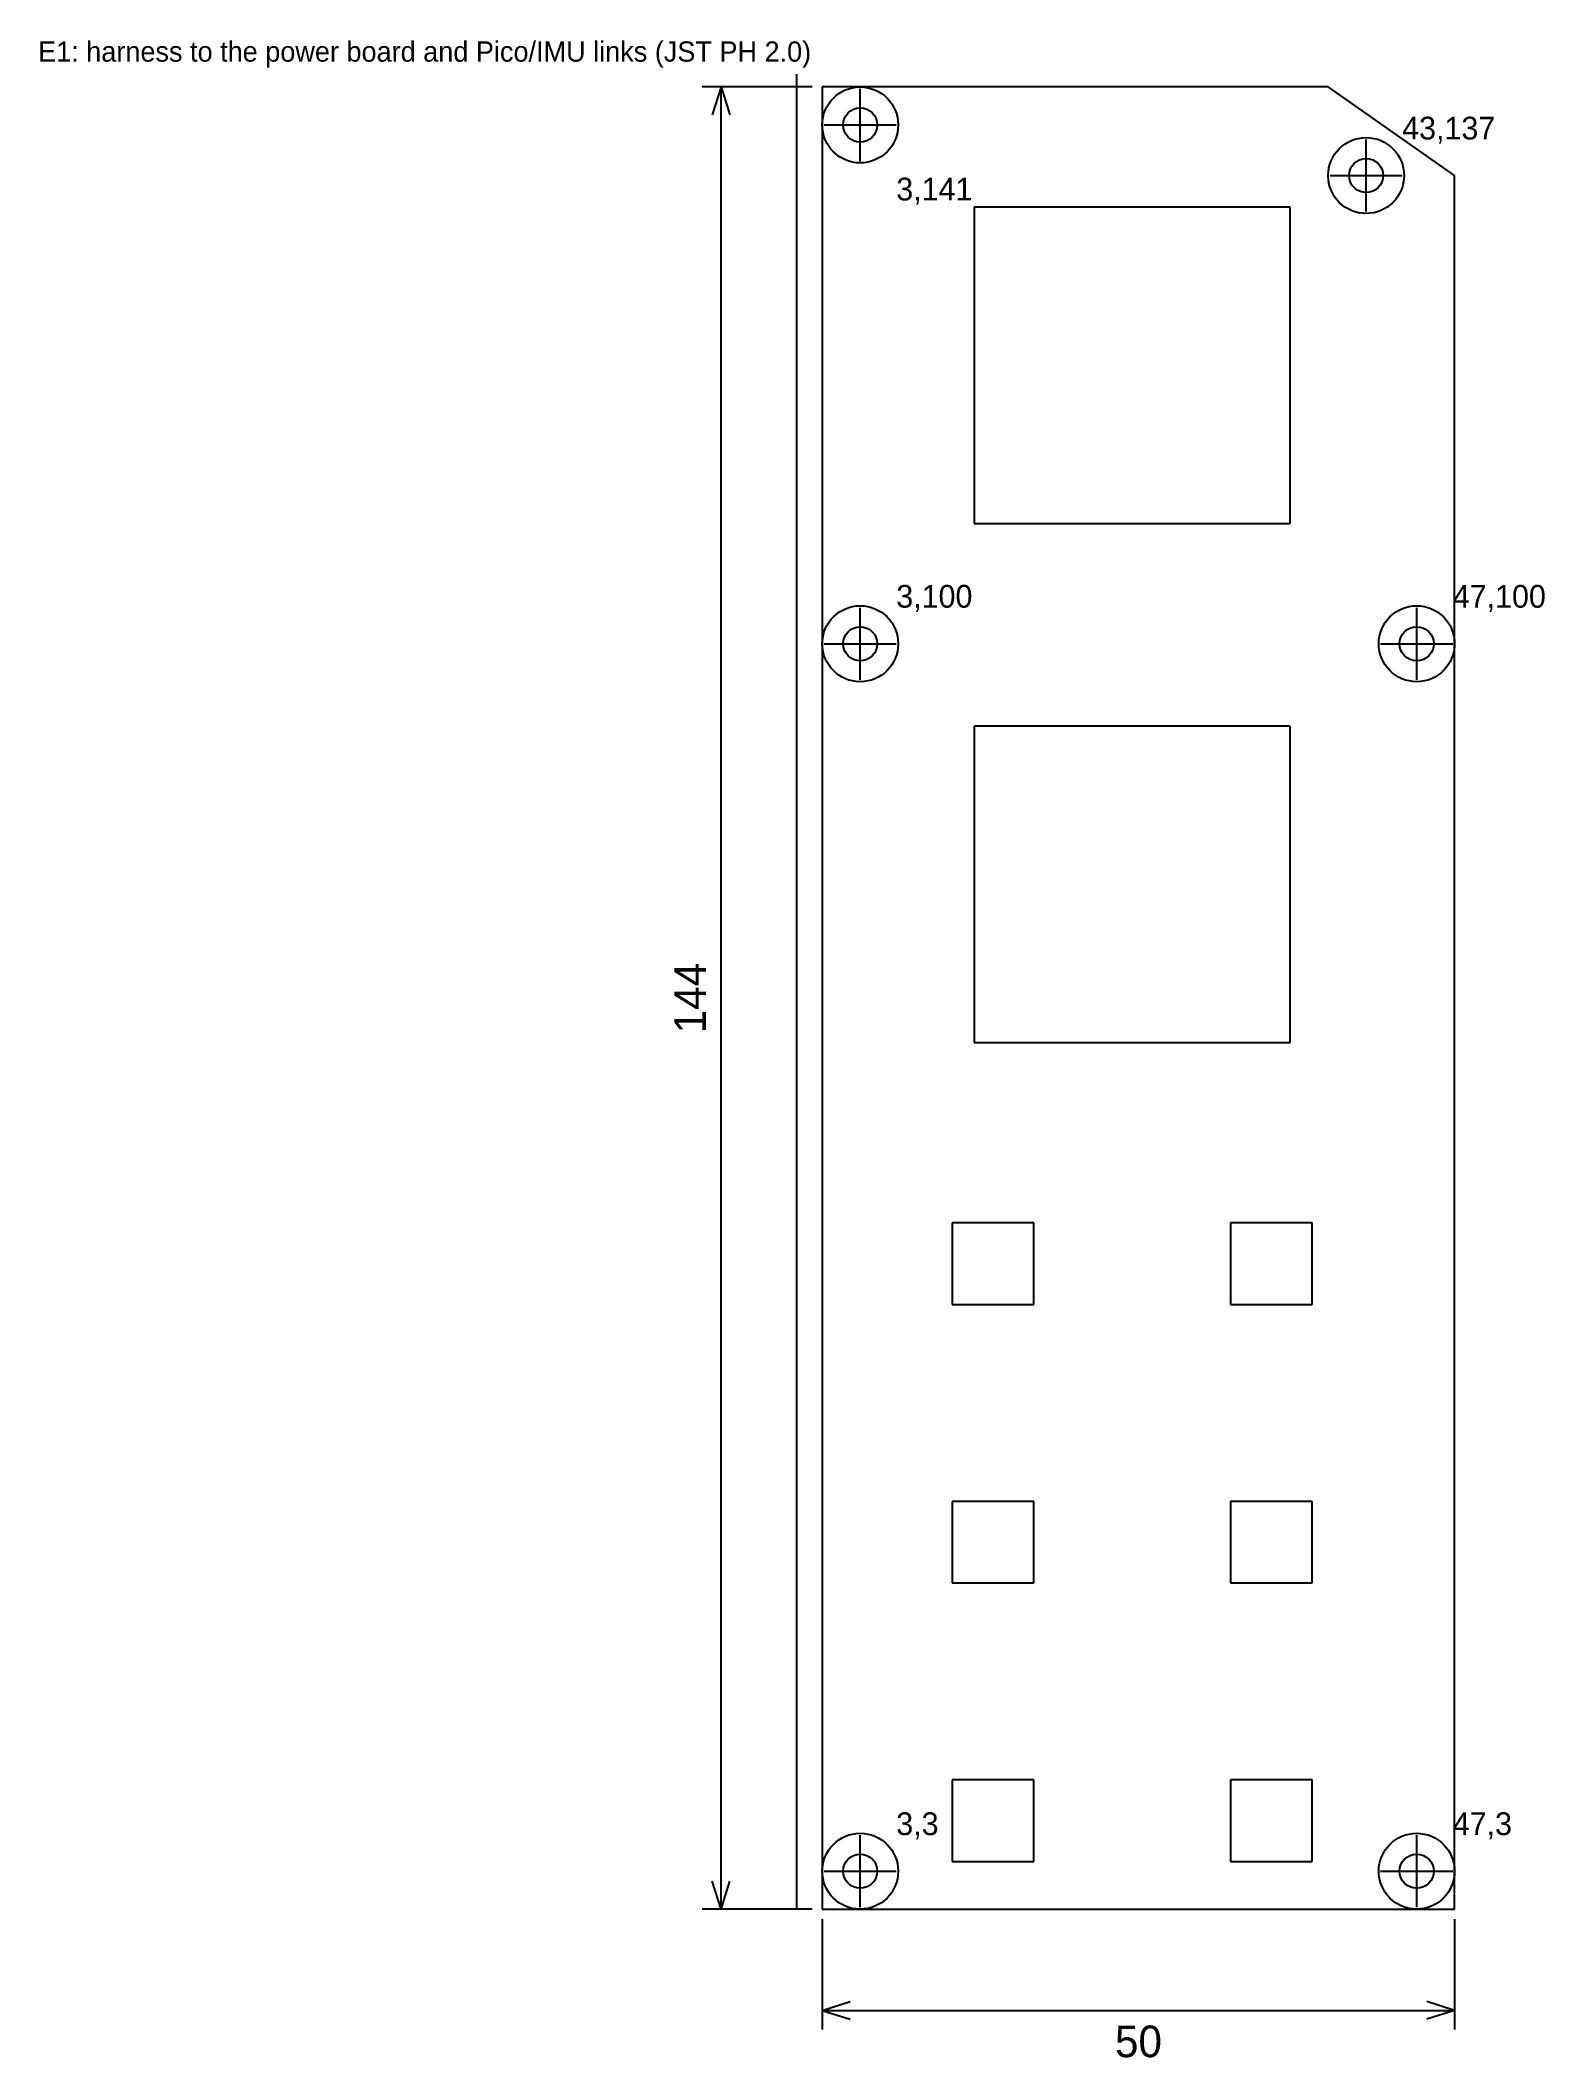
# Model space of a CAD drawing. Extents: x -62 to 57, y -12 to 148.
import ezdxf
from ezdxf.enums import TextEntityAlignment as Align

# ---------------------------------------------------------------- set-up
doc = ezdxf.new("R2010")
doc.units = 0
for name, color, linetype in [('CENTER', 3, 'CONTINUOUS'), ('CUT', 7, 'CONTINUOUS'), ('DIM', 4, 'CONTINUOUS'), ('HIDDEN', 8, 'CONTINUOUS'), ('HOLE', 1, 'CONTINUOUS'), ('TEXT', 7, 'CONTINUOUS')]:
    doc.layers.add(name, color=color, linetype=linetype)

msp = doc.modelspace()

# ---------------------------------------------------------------- linework, layer by layer
at = {"layer": 'CENTER'}
for p, q in [((-2, 0), (-2, 145)), ((3, 138.15), (3, 143.85)), ((0.15, 141), (5.85, 141)), ((43, 134.15), (43, 139.85)), ((40.15, 137), (45.85, 137)), ((3, 97.15), (3, 102.85)), ((47, 97.15), (47, 102.85)), ((0.15, 100), (5.85, 100)), ((44.15, 100), (49.85, 100)), ((3, 0.15), (3, 5.85)), ((47, 0.15), (47, 5.85)), ((0.15, 3), (5.85, 3)), ((44.15, 3), (49.85, 3))]:
    msp.add_line(p, q, dxfattribs=at)
at = {"layer": 'CUT'}
for p, q in [((40, 144), (0, 144)), ((0, 144), (0, 0)), ((50, 137), (40, 144)), ((50, 0), (50, 137)), ((37, 134.5), (12, 134.5)), ((12, 134.5), (12, 109.5)), ((37, 109.5), (37, 134.5)), ((12, 109.5), (37, 109.5)), ((37, 93.5), (12, 93.5)), ((12, 93.5), (12, 68.5)), ((37, 68.5), (37, 93.5)), ((12, 68.5), (37, 68.5)), ((0, 0), (50, 0))]:
    msp.add_line(p, q, dxfattribs=at)
at = {"layer": 'DIM'}
for p, q in [((-0.8, 144), (-9.5, 144)), ((-8, 144), (-8.7, 141.8)), ((-8, 0), (-8, 144)), ((-8, 144), (-7.3, 141.8)), ((-8, 0), (-8.7, 2.2)), ((-8, 0), (-7.3, 2.2)), ((-0.8, 0), (-9.5, 0)), ((0, -0.8), (0, -9.5)), ((50, -0.8), (50, -9.5)), ((0, -8), (2.2, -7.3)), ((50, -8), (47.8, -7.3)), ((0, -8), (50, -8)), ((0, -8), (2.2, -8.7)), ((50, -8), (47.8, -8.7))]:
    msp.add_line(p, q, dxfattribs=at)
at = {"layer": 'HIDDEN'}
for p, q in [((16.725, 54.225), (10.275, 54.225)), ((10.275, 54.225), (10.275, 47.775)), ((16.725, 47.775), (16.725, 54.225)), ((38.725, 54.225), (32.275, 54.225)), ((32.275, 54.225), (32.275, 47.775)), ((38.725, 47.775), (38.725, 54.225)), ((10.275, 47.775), (16.725, 47.775)), ((32.275, 47.775), (38.725, 47.775)), ((16.725, 32.225), (10.275, 32.225)), ((10.275, 32.225), (10.275, 25.775)), ((16.725, 25.775), (16.725, 32.225)), ((38.725, 32.225), (32.275, 32.225)), ((32.275, 32.225), (32.275, 25.775)), ((38.725, 25.775), (38.725, 32.225)), ((10.275, 25.775), (16.725, 25.775)), ((32.275, 25.775), (38.725, 25.775)), ((16.725, 10.225), (10.275, 10.225)), ((10.275, 10.225), (10.275, 3.775)), ((16.725, 3.775), (16.725, 10.225)), ((38.725, 10.225), (32.275, 10.225)), ((32.275, 10.225), (32.275, 3.775)), ((38.725, 3.775), (38.725, 10.225)), ((10.275, 3.775), (16.725, 3.775)), ((32.275, 3.775), (38.725, 3.775))]:
    msp.add_line(p, q, dxfattribs=at)
for centre in [(3, 141), (43, 137), (3, 100), (47, 100), (3, 3), (47, 3)]:
    msp.add_circle(centre, 3, dxfattribs=at)
at = {"layer": 'HOLE'}
for centre in [(3, 141), (43, 137), (3, 100), (47, 100), (3, 3), (47, 3)]:
    msp.add_circle(centre, 1.35, dxfattribs=at)

# ---------------------------------------------------------------- texts
at = {"layer": 'DIM'}
msp.add_text('144', height=2.5, rotation=90, dxfattribs=at).set_placement((-9.2, 72), align=Align.CENTER)
msp.add_text('50', height=2.5, dxfattribs=at).set_placement((25, -11.7), align=Align.CENTER)
at = {"layer": 'TEXT'}
for s, height, p in [('E1: harness to the power board and Pico/IMU links (JST PH 2.0)', 1.6, (-62, 146)), ('43,137', 1.8, (45.85, 139.85)), ('3,141', 1.8, (5.85, 135.03)), ('3,100', 1.8, (5.85, 102.85)), ('47,100', 1.8, (49.85, 102.85)), ('3,3', 1.8, (5.85, 5.85)), ('47,3', 1.8, (49.85, 5.85))]:
    msp.add_text(s, height=height, dxfattribs=at).set_placement(p)

doc.saveas('drawing.dxf')
